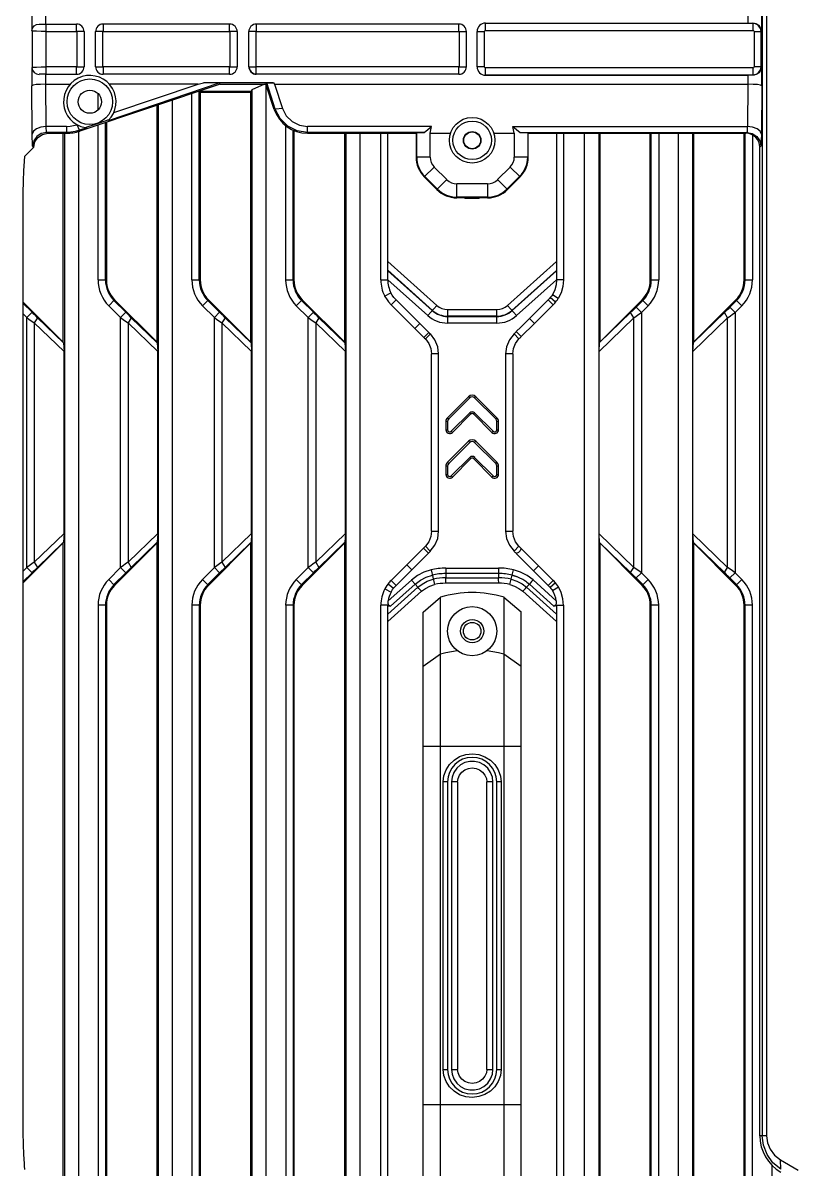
# Model space of a CAD drawing. Header units: millimetres. Extents: x -3132 to 28633, y 682 to 5849.
# Drawn here: x 23621.9 to 23732.3, y 2426 to 2589.5 of the extents above; entities that cross this region are included whole.
import ezdxf

# ---------------------------------------------------------------- set-up
doc = ezdxf.new("R2010")
doc.units = ezdxf.units.MM

# ---------------------------------------------------------------- blocks, each defined once
blk = doc.blocks.new('rtjg')
at = {"linetype": 'Continuous'}
for p, q in [((18405.72, 2418.77), (18405.72, 2108.85)), ((18406.34, 2418.77), (18406.34, 2108.85)), ((18301.61, 2269.02), (18301.61, 2266.46)), ((18405.67, 2266.31), (18405.67, 2269.02)), ((18302.67, 2267.39), (18302.69, 2267.38)), ((18303.6, 2267.39), (18303.6, 2268.81)), ((18303.6, 2267.39), (18307.99, 2267.39)), ((18303.68, 2260.28), (18303.68, 2267.34)), ((18307.99, 2266.35), (18307.99, 2267.34)), ((18329.82, 2267.39), (18311.79, 2267.39)), ((18311.79, 2267.34), (18311.79, 2266.35)), ((18329.82, 2266.35), (18329.82, 2267.34)), ((18362.49, 2267.39), (18333.62, 2267.39)), ((18333.62, 2267.34), (18333.62, 2266.35)), ((18362.49, 2266.35), (18362.49, 2267.39)), ((18366.29, 2267.52), (18403.68, 2267.52)), ((18366.29, 2266.48), (18366.29, 2267.48)), ((18404.39, 2267.48), (18366.29, 2267.48)), ((18403.68, 2268.81), (18403.68, 2267.52)), ((18404.39, 2267.48), (18404.39, 2266.48)), ((18301.69, 2266.38), (18301.61, 2266.46)), ((18301.69, 2266.38), (18301.69, 2261.24)), ((18303.68, 2266.35), (18308.03, 2266.35)), ((18308.03, 2266.35), (18308.03, 2261.27)), ((18309.02, 2266.31), (18308.03, 2266.31)), ((18309.07, 2266.31), (18309.07, 2261.31)), ((18310.71, 2261.31), (18310.71, 2266.31)), ((18311.75, 2266.31), (18310.76, 2266.31)), ((18311.75, 2261.27), (18311.75, 2266.35)), ((18311.75, 2266.35), (18329.86, 2266.35)), ((18329.86, 2266.35), (18329.86, 2261.27)), ((18330.86, 2266.31), (18329.86, 2266.31)), ((18330.9, 2266.31), (18330.9, 2261.31)), ((18332.55, 2261.31), (18332.55, 2266.31)), ((18333.58, 2266.31), (18332.59, 2266.31)), ((18333.58, 2261.27), (18333.58, 2266.35)), ((18333.58, 2266.35), (18362.53, 2266.35)), ((18362.53, 2266.35), (18362.53, 2261.27)), ((18362.53, 2266.31), (18363.57, 2266.31)), ((18363.57, 2261.31), (18363.57, 2266.31)), ((18365.08, 2261.31), (18365.08, 2266.31)), ((18365.12, 2266.31), (18366.12, 2266.31)), ((18366.12, 2261.31), (18366.12, 2266.31)), ((18366.29, 2266.48), (18404.39, 2266.48)), ((18404.56, 2266.31), (18404.56, 2261.31)), ((18404.56, 2266.31), (18405.67, 2266.31)), ((18405.56, 2261.31), (18405.56, 2266.31)), ((18301.69, 2261.24), (18301.61, 2261.16)), ((18301.61, 2261.16), (18301.61, 2258.6)), ((18308.03, 2261.27), (18303.68, 2261.27)), ((18307.99, 2260.28), (18307.99, 2261.27)), ((18308.03, 2261.31), (18309.02, 2261.31)), ((18310.71, 2261.31), (18311.75, 2261.31)), ((18329.86, 2261.27), (18311.75, 2261.27)), ((18311.79, 2261.27), (18311.79, 2260.28)), ((18329.82, 2260.28), (18329.82, 2261.27)), ((18329.86, 2261.31), (18330.86, 2261.31)), ((18332.55, 2261.31), (18333.58, 2261.31)), ((18362.53, 2261.27), (18333.58, 2261.27)), ((18333.62, 2260.23), (18333.62, 2261.27)), ((18362.49, 2260.28), (18362.49, 2261.27)), ((18362.53, 2261.31), (18363.52, 2261.31)), ((18366.12, 2261.31), (18365.12, 2261.31)), ((18366.29, 2260.14), (18366.29, 2261.14)), ((18404.39, 2261.14), (18366.29, 2261.14)), ((18404.39, 2261.14), (18404.39, 2260.14)), ((18405.67, 2261.31), (18404.56, 2261.31)), ((18405.67, 2258.6), (18405.67, 2261.31)), ((18302.67, 2260.22), (18302.69, 2260.24)), ((18303.6, 2258.81), (18303.6, 2260.23)), ((18303.6, 2260.23), (18307.99, 2260.23)), ((18329.82, 2260.23), (18311.79, 2260.23)), ((18325.34, 2258.81), (18326.11, 2259.02)), ((18336.08, 2259.02), (18326.11, 2259.02)), ((18362.49, 2260.23), (18333.62, 2260.23)), ((18335.1, 2258.99), (18336.08, 2259.02)), ((18336.08, 2259.02), (18336.19, 2258.81)), ((18366.29, 2260.14), (18404.39, 2260.14)), ((18366.29, 2260.1), (18403.68, 2260.1)), ((18403.68, 2260.1), (18403.68, 2258.81)), ((18301.67, 2251.68), (18301.61, 2258.6)), ((18303.6, 2258.81), (18307.09, 2258.81)), ((18303.65, 2252.79), (18303.61, 2258.81)), ((18328.47, 2258.81), (18308.47, 2252.12)), ((18311.07, 2255.19), (18311.07, 2257.43)), ((18328.44, 2258.99), (18312.49, 2253.61)), ((18325.34, 2258.81), (18312.68, 2258.81)), ((18313.31, 2254.78), (18325.34, 2258.81)), ((18324.44, 2230.89), (18324.44, 2257.46)), ((18325.49, 2230.89), (18325.49, 2257.82)), ((18325.62, 2257.68), (18325.5, 2257.81)), ((18325.5, 2257.81), (18332.98, 2257.81)), ((18325.62, 2257.68), (18325.62, 2230.89)), ((18325.62, 2257.68), (18332.85, 2257.68)), ((18328.47, 2258.81), (18328.44, 2258.99)), ((18328.47, 2258.81), (18334.98, 2258.81)), ((18332.85, 2257.68), (18332.98, 2257.81)), ((18332.85, 2222.01), (18332.85, 2257.68)), ((18332.98, 2257.81), (18333, 2257.99)), ((18334.8, 2258.81), (18332.99, 2257.99)), ((18333, 2257.99), (18333, 2055.71)), ((18334.98, 2258.81), (18335.1, 2258.99)), ((18336.18, 2255.22), (18334.98, 2258.81)), ((18334.99, 2258.81), (18334.99, 2053.72)), ((18336.32, 2255.27), (18335.1, 2258.99)), ((18336.19, 2258.81), (18337.35, 2255.36)), ((18336.19, 2258.81), (18403.68, 2258.81)), ((18403.67, 2258.81), (18403.63, 2252.79)), ((18405.67, 2258.6), (18405.61, 2251.68)), ((18319.48, 2222.01), (18319.48, 2255.8)), ((18319.63, 2255.85), (18319.63, 2069.08)), ((18321.62, 2256.52), (18321.62, 2067.09)), ((18336.32, 2255.27), (18336.18, 2255.22)), ((18337.35, 2255.36), (18336.33, 2255.24)), ((18303.71, 2251.94), (18303.67, 2252.79)), ((18306.57, 2252.79), (18303.67, 2252.79)), ((18306.57, 2252.79), (18306.57, 2251.81)), ((18308.42, 2252.24), (18308.09, 2253.02)), ((18309.45, 2252.59), (18308.43, 2252.24)), ((18309.51, 2252.73), (18309.63, 2252.77)), ((18309.63, 2252.77), (18309.92, 2252.87)), ((18309.92, 2252.87), (18310.27, 2252.98)), ((18310.27, 2252.98), (18311.4, 2253.36)), ((18311.07, 2230.89), (18311.07, 2252.99)), ((18311.4, 2253.36), (18311.78, 2253.49)), ((18312.12, 2230.89), (18312.12, 2253.34)), ((18312.25, 2253.38), (18312.25, 2230.89)), ((18337.81, 2230.89), (18337.81, 2252.94)), ((18340.92, 2251.81), (18340.92, 2252.79)), ((18358.6, 2252.79), (18340.92, 2252.79)), ((18357.55, 2251.94), (18358.6, 2252.79)), ((18358.39, 2251.81), (18358.6, 2252.79)), ((18370.39, 2251.81), (18370.18, 2252.79)), ((18370.18, 2252.79), (18371.23, 2251.94)), ((18370.18, 2252.79), (18403.63, 2252.79)), ((18403.6, 2252.79), (18403.57, 2251.94)), ((18301.74, 2249.97), (18301.67, 2251.68)), ((18303.88, 2251.81), (18303.75, 2251.94)), ((18306.57, 2251.94), (18303.75, 2251.94)), ((18303.88, 2251.81), (18306.57, 2251.81)), ((18306.11, 2222.01), (18306.11, 2251.81)), ((18306.26, 2251.81), (18306.26, 2082.45)), ((18308.25, 2252.06), (18308.25, 2080.46)), ((18308.47, 2252.12), (18308.43, 2252.24)), ((18338.86, 2230.89), (18338.86, 2252.31)), ((18338.99, 2252.25), (18338.99, 2230.89)), ((18357.55, 2251.94), (18340.92, 2251.94)), ((18340.92, 2251.81), (18356.39, 2251.81)), ((18346.22, 2222.01), (18346.22, 2251.81)), ((18346.37, 2251.81), (18346.37, 2042.34)), ((18348.36, 2251.81), (18348.36, 2040.35)), ((18351.36, 2230.89), (18351.36, 2251.81)), ((18352.36, 2230.92), (18352.36, 2251.81)), ((18356.39, 2251.81), (18356.48, 2251.9)), ((18356.39, 2251.81), (18356.39, 2248.42)), ((18356.48, 2251.9), (18357.55, 2251.94)), ((18356.48, 2248.42), (18356.48, 2251.9)), ((18358.39, 2248.42), (18358.39, 2251.81)), ((18358.39, 2251.81), (18361.3, 2251.81)), ((18367.48, 2251.81), (18370.39, 2251.81)), ((18370.39, 2251.81), (18370.39, 2248.42)), ((18371.23, 2251.94), (18403.57, 2251.94)), ((18371.23, 2251.94), (18372.3, 2251.9)), ((18372.3, 2251.9), (18372.3, 2248.42)), ((18372.39, 2251.81), (18372.3, 2251.9)), ((18372.39, 2248.42), (18372.39, 2251.81)), ((18372.39, 2251.81), (18403.4, 2251.81)), ((18376.42, 2251.81), (18376.42, 2230.9)), ((18377.42, 2251.81), (18377.42, 2230.89)), ((18380.42, 2018.72), (18380.42, 2251.81)), ((18382.42, 2251.81), (18382.42, 2019.79)), ((18382.56, 2251.81), (18382.56, 2222)), ((18389.78, 2230.89), (18389.78, 2251.81)), ((18389.92, 2230.89), (18389.91, 2251.81)), ((18390.97, 2251.81), (18390.97, 2230.89)), ((18393.79, 2018.72), (18393.79, 2251.81)), ((18395.79, 2251.81), (18395.79, 2019.79)), ((18395.93, 2251.81), (18395.93, 2222)), ((18403.15, 2230.89), (18403.15, 2251.81)), ((18403.29, 2230.89), (18403.28, 2251.81)), ((18403.53, 2251.94), (18403.4, 2251.81)), ((18404.34, 2251.56), (18404.34, 2230.89)), ((18405.61, 2251.68), (18405.54, 2249.97)), ((18301.89, 2249.81), (18300.6, 2248.52)), ((18301.74, 2249.97), (18301.89, 2249.81)), ((18405.39, 2249.82), (18405.54, 2249.97)), ((18405.39, 2108.85), (18405.39, 2249.82)), ((18358.39, 2248.42), (18356.39, 2248.42)), ((18372.39, 2248.42), (18370.39, 2248.42)), ((18357.56, 2245.59), (18358.97, 2247)), ((18358.97, 2247), (18360.78, 2245.2)), ((18368, 2245.2), (18369.8, 2247)), ((18369.8, 2247), (18371.22, 2245.59)), ((18359.37, 2243.78), (18357.56, 2245.59)), ((18359.43, 2243.85), (18357.62, 2245.65)), ((18360.78, 2245.2), (18359.37, 2243.78)), ((18362.2, 2242.61), (18362.2, 2244.61)), ((18366.58, 2244.61), (18362.2, 2244.61)), ((18366.58, 2244.61), (18366.58, 2242.61)), ((18369.41, 2243.78), (18368, 2245.2)), ((18371.15, 2245.65), (18369.35, 2243.85)), ((18371.22, 2245.59), (18369.41, 2243.78)), ((18366.58, 2242.7), (18362.2, 2242.7)), ((18300.35, 2241.54), (18300.35, 2111.08)), ((18362.37, 2242.61), (18362.2, 2242.61)), ((18363.36, 2242.58), (18363.45, 2242.54)), ((18363.45, 2242.54), (18365.32, 2242.54)), ((18365.42, 2242.58), (18365.32, 2242.54)), ((18366.58, 2242.61), (18366.41, 2242.61)), ((18359.37, 2227.27), (18352.36, 2233.55)), ((18376.42, 2233.53), (18369.42, 2227.26)), ((18358.73, 2226.56), (18352.36, 2232.28)), ((18352.36, 2232.22), (18358.7, 2226.53)), ((18376.42, 2232.25), (18370.05, 2226.56)), ((18370.08, 2226.52), (18376.42, 2232.19)), ((18311.07, 2230.89), (18312.25, 2230.89)), ((18324.44, 2230.89), (18325.62, 2230.89)), ((18337.81, 2230.89), (18338.99, 2230.89)), ((18351.36, 2230.89), (18352.36, 2230.93)), ((18352.36, 2230.93), (18358.07, 2225.82)), ((18370.71, 2225.82), (18376.42, 2230.91)), ((18377.42, 2230.89), (18376.42, 2230.91)), ((18389.78, 2230.89), (18390.97, 2230.89)), ((18403.15, 2230.89), (18404.34, 2230.89)), ((18313.42, 2228.06), (18312.58, 2227.22)), ((18315.02, 2226.28), (18313.33, 2227.97)), ((18319.48, 2222.01), (18313.42, 2228.06)), ((18326.79, 2228.06), (18325.95, 2227.22)), ((18328.39, 2226.28), (18326.7, 2227.97)), ((18332.85, 2222.01), (18326.79, 2228.06)), ((18340.16, 2228.06), (18339.32, 2227.22)), ((18341.76, 2226.28), (18340.07, 2227.97)), ((18346.22, 2222.01), (18340.16, 2228.06)), ((18351.91, 2228.6), (18352.81, 2229.06)), ((18352.83, 2227.37), (18353.53, 2228.08)), ((18356.93, 2224.68), (18353.53, 2228.08)), ((18375.32, 2228.17), (18372.55, 2225.39)), ((18375.93, 2227.37), (18375.23, 2228.08)), ((18376.27, 2227.73), (18375.5, 2228.37)), ((18376.66, 2228.25), (18375.82, 2228.79)), ((18388.61, 2228.06), (18382.56, 2222)), ((18387.76, 2227.02), (18388.71, 2227.97)), ((18389.45, 2227.22), (18388.61, 2228.06)), ((18401.98, 2228.06), (18395.93, 2222)), ((18401.13, 2227.02), (18402.08, 2227.97)), ((18402.82, 2227.22), (18401.98, 2228.06)), ((18306.11, 2222.01), (18300.35, 2227.77)), ((18301.65, 2226.28), (18300.35, 2227.58)), ((18312.58, 2227.22), (18314.27, 2225.54)), ((18325.95, 2227.22), (18327.64, 2225.54)), ((18339.32, 2227.22), (18341.01, 2225.54)), ((18352.83, 2227.37), (18356.22, 2223.97)), ((18358.07, 2225.82), (18359.37, 2227.27)), ((18360.89, 2226.68), (18360.89, 2224.74)), ((18360.89, 2226.68), (18367.9, 2226.68)), ((18367.9, 2224.74), (18367.9, 2226.68)), ((18369.42, 2227.26), (18370.71, 2225.82)), ((18373.25, 2224.68), (18375.93, 2227.37)), ((18387.76, 2227.02), (18388.5, 2226.27)), ((18388.5, 2226.27), (18389.45, 2227.22)), ((18401.13, 2227.02), (18401.87, 2226.27)), ((18401.87, 2226.27), (18402.82, 2227.22)), ((18300.35, 2226.09), (18300.9, 2225.54)), ((18300.9, 2225.54), (18301.65, 2226.28)), ((18300.9, 2189.87), (18300.9, 2225.54)), ((18302.43, 2225.51), (18301.97, 2224.76)), ((18301.97, 2224.76), (18301.97, 2190.64)), ((18301.97, 2224.76), (18306.21, 2220.67)), ((18306.14, 2221.93), (18302.43, 2225.51)), ((18314.27, 2225.54), (18315.02, 2226.28)), ((18314.27, 2189.87), (18314.27, 2225.54)), ((18315.8, 2225.51), (18315.34, 2224.76)), ((18315.34, 2224.76), (18315.34, 2190.64)), ((18315.34, 2224.76), (18319.58, 2220.67)), ((18319.51, 2221.93), (18315.8, 2225.51)), ((18327.64, 2225.54), (18328.39, 2226.28)), ((18327.64, 2189.87), (18327.64, 2225.54)), ((18329.17, 2225.51), (18328.71, 2224.76)), ((18328.71, 2224.76), (18328.71, 2190.64)), ((18328.71, 2224.76), (18332.95, 2220.67)), ((18332.88, 2221.93), (18329.17, 2225.51)), ((18341.01, 2225.54), (18341.76, 2226.28)), ((18341.01, 2189.87), (18341.01, 2225.54)), ((18342.54, 2225.51), (18342.08, 2224.76)), ((18342.08, 2224.76), (18342.08, 2190.64)), ((18342.08, 2224.76), (18346.32, 2220.67)), ((18346.25, 2221.93), (18342.54, 2225.51)), ((18367.9, 2225.73), (18360.89, 2225.73)), ((18360.89, 2225.69), (18367.9, 2225.69)), ((18367.9, 2224.74), (18360.89, 2224.74)), ((18372.54, 2225.39), (18373.25, 2224.68)), ((18382.47, 2220.71), (18387.43, 2225.5)), ((18386.97, 2226.25), (18382.54, 2221.97)), ((18387.43, 2225.5), (18386.97, 2226.25)), ((18387.43, 2189.9), (18387.43, 2225.5)), ((18388.5, 2226.27), (18388.5, 2189.13)), ((18395.84, 2220.71), (18400.8, 2225.5)), ((18400.34, 2226.25), (18395.91, 2221.97)), ((18400.8, 2225.5), (18400.34, 2226.25)), ((18400.8, 2189.9), (18400.8, 2225.5)), ((18401.87, 2226.27), (18401.87, 2189.13)), ((18356.22, 2223.97), (18356.93, 2224.68)), ((18356.22, 2223.97), (18357.5, 2222.71)), ((18358.21, 2223.41), (18356.93, 2224.68)), ((18357.5, 2222.71), (18358.21, 2223.41)), ((18357.72, 2222.49), (18358.43, 2223.19)), ((18371.06, 2222.49), (18370.35, 2223.2)), ((18371.39, 2222.82), (18370.68, 2223.53)), ((18306.14, 2221.93), (18306.11, 2222.01)), ((18306.14, 2221.93), (18306.21, 2220.67)), ((18319.51, 2221.93), (18319.48, 2222.01)), ((18319.51, 2221.93), (18319.58, 2220.67)), ((18332.88, 2221.93), (18332.85, 2222.01)), ((18332.88, 2221.93), (18332.95, 2220.67)), ((18346.25, 2221.93), (18346.32, 2220.67)), ((18382.47, 2220.71), (18382.54, 2221.98)), ((18382.54, 2221.97), (18382.56, 2222.01)), ((18395.84, 2220.71), (18395.91, 2221.98)), ((18395.91, 2221.97), (18395.93, 2222.01)), ((18306.21, 2194.74), (18306.21, 2220.67)), ((18319.58, 2194.74), (18319.58, 2220.67)), ((18332.95, 2194.74), (18332.95, 2220.67)), ((18346.32, 2194.74), (18346.32, 2220.67)), ((18358.61, 2195.05), (18358.61, 2220.36)), ((18359.61, 2220.36), (18358.61, 2220.36)), ((18359.61, 2195.05), (18359.61, 2220.35)), ((18369.16, 2220.35), (18369.16, 2195.05)), ((18370.16, 2220.35), (18369.16, 2220.35)), ((18370.16, 2220.35), (18370.16, 2195.05)), ((18382.47, 2194.7), (18382.47, 2220.71)), ((18395.84, 2194.7), (18395.84, 2220.71)), ((18363.86, 2214.25), (18360.86, 2211.25)), ((18361.04, 2211.08), (18364.04, 2214.08)), ((18364.04, 2214.08), (18363.86, 2214.25)), ((18364.92, 2214.25), (18364.74, 2214.08)), ((18364.74, 2214.08), (18367.74, 2211.08)), ((18367.92, 2211.25), (18364.92, 2214.25)), ((18364.04, 2211.96), (18361.4, 2209.32)), ((18361.58, 2209.14), (18364.21, 2211.78)), ((18364.21, 2211.78), (18364.04, 2211.96)), ((18364.74, 2211.96), (18364.57, 2211.78)), ((18364.57, 2211.78), (18367.2, 2209.14)), ((18367.38, 2209.32), (18364.74, 2211.96)), ((18360.64, 2210.72), (18360.64, 2209.53)), ((18360.89, 2210.72), (18360.64, 2210.72)), ((18360.86, 2211.25), (18361.04, 2211.08)), ((18360.89, 2210.72), (18360.89, 2209.53)), ((18367.74, 2211.08), (18367.92, 2211.25)), ((18367.89, 2209.53), (18367.89, 2210.72)), ((18368.14, 2210.72), (18367.89, 2210.72)), ((18368.14, 2209.53), (18368.14, 2210.72)), ((18360.64, 2209.53), (18360.89, 2209.53)), ((18361.4, 2209.32), (18361.58, 2209.14)), ((18367.2, 2209.14), (18367.38, 2209.32)), ((18367.89, 2209.53), (18368.14, 2209.53)), ((18363.86, 2207.89), (18360.86, 2204.89)), ((18361.04, 2204.71), (18364.04, 2207.71)), ((18364.04, 2207.71), (18363.86, 2207.89)), ((18364.92, 2207.89), (18364.74, 2207.71)), ((18364.74, 2207.71), (18367.74, 2204.71)), ((18367.92, 2204.89), (18364.92, 2207.89)), ((18364.04, 2205.59), (18361.4, 2202.96)), ((18361.58, 2202.78), (18364.21, 2205.42)), ((18364.21, 2205.42), (18364.04, 2205.59)), ((18364.74, 2205.59), (18364.57, 2205.42)), ((18364.57, 2205.42), (18367.2, 2202.78)), ((18367.38, 2202.96), (18364.74, 2205.59)), ((18360.64, 2204.36), (18360.64, 2203.17)), ((18360.89, 2204.36), (18360.64, 2204.36)), ((18360.86, 2204.89), (18361.04, 2204.71)), ((18360.89, 2204.36), (18360.89, 2203.17)), ((18367.74, 2204.71), (18367.92, 2204.89)), ((18367.89, 2203.17), (18367.89, 2204.36)), ((18368.14, 2204.36), (18367.89, 2204.36)), ((18368.14, 2203.17), (18368.14, 2204.36)), ((18360.64, 2203.17), (18360.89, 2203.17)), ((18361.4, 2202.96), (18361.58, 2202.78)), ((18367.2, 2202.78), (18367.38, 2202.96)), ((18367.89, 2203.17), (18368.14, 2203.17)), ((18306.21, 2194.74), (18301.97, 2190.64)), ((18306.21, 2194.74), (18306.14, 2193.48)), ((18319.58, 2194.74), (18315.34, 2190.64)), ((18319.58, 2194.74), (18319.51, 2193.48)), ((18332.95, 2194.74), (18328.71, 2190.64)), ((18332.95, 2194.74), (18332.88, 2193.48)), ((18346.32, 2194.74), (18342.08, 2190.64)), ((18346.32, 2194.74), (18346.25, 2193.48)), ((18358.61, 2195.05), (18359.61, 2195.05)), ((18369.16, 2195.05), (18370.16, 2195.05)), ((18382.54, 2193.43), (18382.47, 2194.7)), ((18387.43, 2189.9), (18382.47, 2194.7)), ((18400.8, 2189.9), (18395.84, 2194.7)), ((18395.91, 2193.43), (18395.84, 2194.7)), ((18300.35, 2187.64), (18306.11, 2193.4)), ((18302.43, 2189.9), (18306.14, 2193.48)), ((18306.14, 2193.48), (18306.11, 2193.4)), ((18306.11, 2084.22), (18306.11, 2193.4)), ((18313.42, 2187.34), (18319.48, 2193.4)), ((18315.8, 2189.9), (18319.51, 2193.48)), ((18319.51, 2193.48), (18319.48, 2193.4)), ((18319.48, 2084.22), (18319.48, 2193.4)), ((18326.79, 2187.34), (18332.85, 2193.4)), ((18329.17, 2189.9), (18332.88, 2193.48)), ((18332.88, 2193.48), (18332.85, 2193.4)), ((18332.85, 2084.22), (18332.85, 2193.4)), ((18340.16, 2187.34), (18346.22, 2193.4)), ((18342.54, 2189.9), (18346.25, 2193.48)), ((18346.25, 2193.48), (18346.22, 2193.4)), ((18346.22, 2084.22), (18346.22, 2193.4)), ((18357.44, 2192.64), (18358.14, 2191.93)), ((18357.72, 2192.91), (18358.42, 2192.21)), ((18371.05, 2192.92), (18370.35, 2192.21)), ((18373.83, 2190.14), (18371.39, 2192.59)), ((18382.54, 2193.43), (18386.97, 2189.16)), ((18382.54, 2193.42), (18382.56, 2193.42)), ((18382.56, 2193.42), (18382.56, 2084.22)), ((18382.56, 2193.4), (18388.61, 2187.34)), ((18395.91, 2193.43), (18400.34, 2189.16)), ((18395.91, 2193.42), (18395.93, 2193.42)), ((18395.93, 2193.42), (18395.93, 2084.22)), ((18395.93, 2193.4), (18401.98, 2187.34)), ((18301.97, 2190.64), (18302.43, 2189.9)), ((18315.34, 2190.64), (18315.8, 2189.9)), ((18328.71, 2190.64), (18329.17, 2189.9)), ((18342.08, 2190.64), (18342.54, 2189.9)), ((18370.68, 2191.88), (18373.12, 2189.43)), ((18300.9, 2189.87), (18300.35, 2189.32)), ((18301.65, 2189.12), (18300.35, 2187.83)), ((18301.65, 2189.12), (18300.9, 2189.87)), ((18314.27, 2189.87), (18312.58, 2188.18)), ((18315.02, 2189.12), (18313.33, 2187.44)), ((18315.02, 2189.12), (18314.27, 2189.87)), ((18327.64, 2189.87), (18325.95, 2188.18)), ((18328.39, 2189.12), (18326.7, 2187.44)), ((18328.39, 2189.12), (18327.64, 2189.87)), ((18341.01, 2189.87), (18339.32, 2188.18)), ((18341.76, 2189.12), (18340.07, 2187.44)), ((18341.76, 2189.12), (18341.01, 2189.87)), ((18355.07, 2190.26), (18352.84, 2188.05)), ((18353.54, 2187.33), (18355.78, 2189.56)), ((18355.07, 2190.26), (18355.78, 2189.56)), ((18358.53, 2189.56), (18359.04, 2187.46)), ((18360.61, 2189.01), (18360.61, 2188.41)), ((18368.16, 2189.01), (18360.61, 2189.01)), ((18360.62, 2189.79), (18368.16, 2189.79)), ((18368.16, 2189.01), (18368.16, 2188.41)), ((18369.76, 2187.45), (18370.28, 2189.55)), ((18373.83, 2190.14), (18373.12, 2189.43)), ((18373.12, 2189.43), (18375.24, 2187.31)), ((18375.95, 2188.03), (18373.83, 2190.14)), ((18386.97, 2189.16), (18387.43, 2189.9)), ((18388.5, 2189.13), (18387.76, 2188.39)), ((18389.45, 2188.18), (18388.5, 2189.13)), ((18400.34, 2189.16), (18400.8, 2189.9)), ((18401.87, 2189.13), (18401.13, 2188.39)), ((18402.82, 2188.18), (18401.87, 2189.13)), ((18312.58, 2188.18), (18313.42, 2187.34)), ((18325.95, 2188.18), (18326.79, 2187.34)), ((18339.32, 2188.18), (18340.16, 2187.34)), ((18352.4, 2187.56), (18353.19, 2186.95)), ((18355.73, 2188.1), (18352.41, 2185.12)), ((18356.24, 2187.52), (18352.73, 2184.37)), ((18352.84, 2188.05), (18353.54, 2187.33)), ((18356.24, 2187.52), (18355.73, 2188.1)), ((18356.24, 2187.52), (18356.64, 2187.07)), ((18360.61, 2188.41), (18368.16, 2188.41)), ((18368.17, 2187.63), (18360.61, 2187.63)), ((18372.54, 2187.52), (18372.14, 2187.08)), ((18376.04, 2184.39), (18372.54, 2187.52)), ((18376.37, 2185.15), (18373.06, 2188.11)), ((18375.95, 2188.03), (18375.24, 2187.31)), ((18376.26, 2187.68), (18375.5, 2187.04)), ((18375.82, 2186.61), (18376.67, 2187.14)), ((18388.71, 2187.44), (18387.76, 2188.39)), ((18388.61, 2187.34), (18389.45, 2188.18)), ((18402.08, 2187.44), (18401.13, 2188.39)), ((18401.98, 2187.34), (18402.82, 2188.18)), ((18351.93, 2186.84), (18352.82, 2186.38)), ((18352.36, 2183.23), (18356.64, 2187.07)), ((18352.36, 2182.18), (18357.16, 2186.49)), ((18356.79, 2186.91), (18356.64, 2187.07)), ((18357.16, 2186.49), (18356.79, 2186.91)), ((18357.39, 2183.54), (18359.85, 2185.64)), ((18359.85, 2091.98), (18359.85, 2185.64)), ((18368.92, 2185.65), (18368.92, 2091.97)), ((18368.92, 2185.65), (18371.39, 2183.55)), ((18371.62, 2186.49), (18372, 2186.91)), ((18371.62, 2186.49), (18376.42, 2182.2)), ((18372, 2186.91), (18372.14, 2187.08)), ((18372.14, 2187.08), (18376.42, 2183.25)), ((18311.07, 2184.51), (18311.07, 2093.11)), ((18312.25, 2184.51), (18311.07, 2184.51)), ((18312.12, 2184.51), (18312.12, 2093.11)), ((18312.25, 2184.51), (18312.25, 2093.11)), ((18324.44, 2184.51), (18324.44, 2093.11)), ((18325.62, 2184.51), (18324.44, 2184.51)), ((18325.49, 2184.51), (18325.49, 2093.11)), ((18325.62, 2184.51), (18325.62, 2093.11)), ((18337.81, 2184.51), (18337.81, 2093.11)), ((18338.99, 2184.51), (18337.81, 2184.51)), ((18338.86, 2184.51), (18338.86, 2093.11)), ((18338.99, 2184.51), (18338.99, 2093.11)), ((18351.36, 2093.11), (18351.36, 2184.51)), ((18352.5, 2184.51), (18351.36, 2184.51)), ((18352.36, 2093.45), (18352.36, 2184.43)), ((18352.36, 2184.43), (18352.73, 2184.37)), ((18376.04, 2184.39), (18376.42, 2184.46)), ((18376.25, 2184.51), (18377.42, 2184.51)), ((18376.31, 2184.6), (18376.26, 2184.51)), ((18376.42, 2184.46), (18376.42, 2093.43)), ((18377.42, 2184.51), (18377.42, 2093.11)), ((18389.78, 2093.11), (18389.78, 2184.51)), ((18390.97, 2184.51), (18389.78, 2184.51)), ((18389.92, 2093.11), (18389.92, 2184.51)), ((18390.97, 2093.11), (18390.97, 2184.51)), ((18403.15, 2093.11), (18403.15, 2184.51)), ((18404.34, 2184.51), (18403.15, 2184.51)), ((18403.29, 2093.11), (18403.29, 2184.51)), ((18404.34, 2093.11), (18404.34, 2184.51)), ((18357.39, 2094.07), (18357.39, 2183.54)), ((18371.39, 2094.06), (18371.39, 2183.55)), ((18357.39, 2175.81), (18359.85, 2177.58)), ((18368.92, 2177.59), (18371.39, 2175.82)), ((18371.39, 2164.34), (18357.39, 2164.34)), ((18360.27, 2118.31), (18360.27, 2159.31)), ((18360.89, 2159.31), (18360.27, 2159.31)), ((18360.89, 2159.31), (18360.89, 2118.31)), ((18361.44, 2159.31), (18361.44, 2118.31)), ((18362.3, 2159.31), (18361.44, 2159.31)), ((18362.3, 2159.31), (18362.3, 2118.31)), ((18366.47, 2118.31), (18366.47, 2159.31)), ((18367.34, 2159.31), (18366.47, 2159.31)), ((18367.34, 2118.31), (18367.34, 2159.31)), ((18367.89, 2118.31), (18367.89, 2159.31)), ((18368.51, 2159.31), (18367.89, 2159.31)), ((18368.51, 2159.31), (18368.51, 2118.31)), ((18360.27, 2118.31), (18360.89, 2118.31)), ((18361.44, 2118.31), (18362.3, 2118.31)), ((18366.47, 2118.31), (18367.34, 2118.31)), ((18367.89, 2118.31), (18368.51, 2118.31)), ((18357.39, 2113.28), (18371.39, 2113.28)), ((18406.34, 2108.85), (18405.39, 2108.85)), ((18408.34, 2105.39), (18410.84, 2103.94)), ((18408.38, 2104.09), (18408.34, 2105.39)), ((18407.16, 2018.72), (18407.16, 2104.6))]:
    blk.add_line(p, q, dxfattribs=at)
for points in [[(18301.61, 2266.46), (18301.71, 2266.82), (18301.94, 2267.12), (18302.27, 2267.32), (18302.67, 2267.39)], [(18405.67, 2266.31), (18405.55, 2266.78), (18405.28, 2267.17), (18404.87, 2267.43), (18404.39, 2267.52)], [(18303.68, 2266.35), (18302.93, 2266.35), (18302.3, 2266.36), (18301.86, 2266.37), (18301.69, 2266.38)], [(18301.61, 2261.16), (18301.71, 2260.8), (18301.94, 2260.5), (18302.27, 2260.29), (18302.67, 2260.22)], [(18301.69, 2261.24), (18301.86, 2261.25), (18302.3, 2261.26), (18302.93, 2261.27), (18303.68, 2261.27)], [(18405.67, 2261.31), (18405.55, 2260.84), (18405.28, 2260.45), (18404.87, 2260.19), (18404.39, 2260.1)], [(18303.61, 2258.81), (18302.86, 2258.79), (18302.22, 2258.75), (18301.79, 2258.68), (18301.61, 2258.6)], [(18405.67, 2258.6), (18405.49, 2258.68), (18405.06, 2258.75), (18404.42, 2258.79), (18403.67, 2258.81)], [(18340.92, 2251.94), (18339.44, 2252.17), (18338.09, 2252.85), (18337.02, 2253.9), (18336.32, 2255.27)], [(18337.35, 2255.36), (18337.89, 2254.31), (18338.73, 2253.49), (18339.77, 2252.97), (18340.92, 2252.79)], [(18303.67, 2252.79), (18302.92, 2252.7), (18302.29, 2252.46), (18301.84, 2252.11), (18301.67, 2251.68)], [(18306.57, 2252.79), (18307.08, 2252.81), (18307.58, 2252.9), (18308.07, 2253.03)], [(18309.23, 2252.62), (18309.23, 2252.62), (18309.27, 2252.64), (18309.33, 2252.66), (18309.41, 2252.69), (18309.51, 2252.73)], [(18311.78, 2253.49), (18312.1, 2253.59), (18312.23, 2253.64), (18312.35, 2253.68)], [(18312.35, 2253.68), (18312.45, 2253.71), (18312.53, 2253.73), (18312.6, 2253.75), (18312.63, 2253.76), (18312.64, 2253.76)], [(18405.61, 2251.68), (18405.44, 2252.1), (18404.99, 2252.46), (18404.35, 2252.7), (18403.6, 2252.79)], [(18303.75, 2251.94), (18302.97, 2251.78), (18302.34, 2251.36), (18301.91, 2250.73), (18301.74, 2249.97)], [(18301.89, 2249.81), (18302.04, 2250.58), (18302.47, 2251.23), (18303.12, 2251.66), (18303.88, 2251.81)], [(18308.43, 2252.24), (18307.82, 2252.07), (18307.2, 2251.97), (18306.57, 2251.94)], [(18403.57, 2251.94), (18404.31, 2251.78), (18404.94, 2251.36), (18405.37, 2250.73), (18405.54, 2249.97)], [(18300.52, 2247.77), (18300.45, 2246.51), (18300.39, 2245), (18300.36, 2243.3), (18300.35, 2241.54)], [(18363.36, 2242.58), (18363.19, 2242.59), (18362.83, 2242.61), (18362.37, 2242.61)], [(18376.42, 2230.91), (18376.35, 2230.18), (18376.16, 2229.47), (18375.82, 2228.79)], [(18377.42, 2230.9), (18377.33, 2229.97), (18377.08, 2229.08), (18376.66, 2228.25)], [(18351.91, 2228.6), (18352.16, 2228.18), (18352.46, 2227.76), (18352.83, 2227.37)], [(18353.53, 2228.08), (18353.24, 2228.4), (18353, 2228.73), (18352.81, 2229.06)], [(18375.5, 2228.37), (18375.41, 2228.27), (18375.32, 2228.17)], [(18375.82, 2228.79), (18375.72, 2228.65), (18375.62, 2228.51), (18375.5, 2228.37)], [(18376.27, 2227.73), (18376.41, 2227.9), (18376.54, 2228.08), (18376.66, 2228.25)], [(18375.93, 2227.37), (18376.05, 2227.48), (18376.16, 2227.6), (18376.27, 2227.73)], [(18387.76, 2227.02), (18387.49, 2226.75), (18387.23, 2226.49), (18386.97, 2226.25)], [(18401.13, 2227.02), (18400.86, 2226.75), (18400.6, 2226.49), (18400.34, 2226.25)], [(18300.9, 2225.54), (18301.26, 2225.27), (18301.62, 2225.01), (18301.97, 2224.76)], [(18302.43, 2225.51), (18302.18, 2225.76), (18301.92, 2226.01), (18301.65, 2226.28)], [(18314.27, 2225.54), (18314.63, 2225.27), (18314.99, 2225.01), (18315.34, 2224.76)], [(18315.8, 2225.51), (18315.55, 2225.76), (18315.29, 2226.01), (18315.02, 2226.28)], [(18327.64, 2225.54), (18328, 2225.27), (18328.36, 2225.01), (18328.71, 2224.76)], [(18329.17, 2225.51), (18328.92, 2225.76), (18328.66, 2226.01), (18328.39, 2226.28)], [(18341.01, 2225.54), (18341.37, 2225.27), (18341.73, 2225.01), (18342.08, 2224.76)], [(18342.54, 2225.51), (18342.29, 2225.76), (18342.03, 2226.01), (18341.76, 2226.28)], [(18372.55, 2225.39), (18371.93, 2224.77), (18371.3, 2224.15), (18370.68, 2223.53)], [(18387.43, 2225.5), (18387.78, 2225.75), (18388.14, 2226.01), (18388.5, 2226.27)], [(18400.8, 2225.5), (18401.15, 2225.75), (18401.51, 2226.01), (18401.87, 2226.27)], [(18359.61, 2220.35), (18359.48, 2221.38), (18359.08, 2222.34), (18358.43, 2223.19)], [(18370.35, 2223.2), (18369.7, 2222.35), (18369.3, 2221.38), (18369.16, 2220.35)], [(18371.39, 2222.82), (18372.01, 2223.44), (18372.63, 2224.05), (18373.25, 2224.68)], [(18357.72, 2222.49), (18358.21, 2221.84), (18358.51, 2221.12), (18358.61, 2220.36)], [(18370.16, 2220.35), (18370.27, 2221.12), (18370.57, 2221.85), (18371.06, 2222.49)], [(18358.61, 2195.05), (18358.51, 2194.29), (18358.21, 2193.56), (18357.72, 2192.91)], [(18358.42, 2192.21), (18359.08, 2193.06), (18359.48, 2194.03), (18359.61, 2195.05)], [(18369.16, 2195.05), (18369.3, 2194.03), (18369.7, 2193.07), (18370.35, 2192.21)], [(18371.05, 2192.92), (18370.56, 2193.56), (18370.26, 2194.29), (18370.16, 2195.05)], [(18357.44, 2192.64), (18356.64, 2191.84), (18355.85, 2191.04), (18355.07, 2190.26)], [(18371.39, 2192.59), (18371.24, 2192.27), (18371, 2192.03), (18370.68, 2191.88)], [(18301.97, 2190.64), (18301.62, 2190.39), (18301.26, 2190.13), (18300.9, 2189.87)], [(18315.34, 2190.64), (18314.99, 2190.39), (18314.63, 2190.13), (18314.27, 2189.87)], [(18328.71, 2190.64), (18328.36, 2190.39), (18328, 2190.13), (18327.64, 2189.87)], [(18342.08, 2190.64), (18341.73, 2190.39), (18341.37, 2190.13), (18341.01, 2189.87)], [(18355.78, 2189.56), (18356.57, 2190.35), (18357.36, 2191.14), (18358.14, 2191.93)], [(18301.65, 2189.12), (18301.92, 2189.39), (18302.18, 2189.65), (18302.43, 2189.9)], [(18315.02, 2189.12), (18315.29, 2189.39), (18315.55, 2189.65), (18315.8, 2189.9)], [(18328.39, 2189.12), (18328.66, 2189.39), (18328.92, 2189.65), (18329.17, 2189.9)], [(18341.76, 2189.12), (18342.03, 2189.39), (18342.29, 2189.65), (18342.54, 2189.9)], [(18358.53, 2189.56), (18357.51, 2189.22), (18356.57, 2188.73), (18355.73, 2188.1)], [(18356.24, 2187.51), (18357, 2188.07), (18357.83, 2188.5), (18358.71, 2188.8)], [(18360.62, 2189.79), (18360.62, 2189.23), (18360.61, 2189.01)], [(18368.16, 2189.79), (18368.16, 2189.23), (18368.16, 2189.01)], [(18370.09, 2188.79), (18370.13, 2188.79), (18370.17, 2188.78), (18370.2, 2188.77), (18370.24, 2188.75), (18370.29, 2188.74), (18370.33, 2188.73), (18370.38, 2188.71), (18370.43, 2188.7), (18370.49, 2188.68), (18370.55, 2188.66), (18370.62, 2188.64), (18370.69, 2188.61), (18370.77, 2188.58), (18370.85, 2188.55), (18370.94, 2188.51), (18371.03, 2188.47), (18371.13, 2188.43), (18371.24, 2188.38), (18371.35, 2188.33), (18371.46, 2188.26), (18371.59, 2188.2), (18371.73, 2188.12), (18371.87, 2188.03), (18372.02, 2187.92), (18372.19, 2187.81), (18372.36, 2187.67), (18372.54, 2187.52)], [(18373.06, 2188.11), (18372.21, 2188.73), (18371.28, 2189.22), (18370.28, 2189.55)], [(18386.97, 2189.16), (18387.23, 2188.91), (18387.49, 2188.65), (18387.76, 2188.39)], [(18388.5, 2189.13), (18388.14, 2189.4), (18387.78, 2189.65), (18387.43, 2189.9)], [(18400.34, 2189.16), (18400.6, 2188.91), (18400.86, 2188.65), (18401.13, 2188.39)], [(18401.87, 2189.13), (18401.51, 2189.4), (18401.15, 2189.65), (18400.8, 2189.9)], [(18352.4, 2187.56), (18352.22, 2187.32), (18352.07, 2187.08), (18351.93, 2186.84)], [(18356.64, 2187.07), (18357.25, 2187.52), (18357.99, 2187.92), (18358.85, 2188.22)], [(18357.16, 2186.49), (18357.73, 2186.9), (18358.36, 2187.23), (18359.04, 2187.46)], [(18360.61, 2187.63), (18360.61, 2188.2), (18360.61, 2188.41)], [(18368.17, 2187.63), (18368.16, 2188.2), (18368.16, 2188.41)], [(18369.76, 2187.45), (18370.44, 2187.23), (18371.06, 2186.9), (18371.62, 2186.49)], [(18369.95, 2188.21), (18370.74, 2187.95), (18371.49, 2187.56), (18372.14, 2187.08)], [(18373.06, 2188.11), (18372.86, 2187.89), (18372.68, 2187.69), (18372.54, 2187.52)], [(18375.24, 2187.31), (18375.33, 2187.23), (18375.41, 2187.14), (18375.5, 2187.04)], [(18376.26, 2187.68), (18376.16, 2187.8), (18376.05, 2187.92), (18375.95, 2188.03)], [(18376.68, 2187.13), (18376.55, 2187.32), (18376.41, 2187.5), (18376.26, 2187.68)], [(18377.42, 2184.49), (18377.33, 2185.42), (18377.08, 2186.31), (18376.68, 2187.13)], [(18352.82, 2186.38), (18352.93, 2186.57), (18353.05, 2186.76), (18353.19, 2186.95)], [(18375.5, 2187.04), (18375.62, 2186.9), (18375.72, 2186.75), (18375.82, 2186.61)], [(18352.4, 2184.76), (18352.39, 2184.93), (18352.41, 2185.12)], [(18352.5, 2184.51), (18352.44, 2184.62), (18352.4, 2184.76)], [(18352.73, 2184.37), (18352.65, 2184.4), (18352.57, 2184.44), (18352.5, 2184.51)], [(18376.25, 2184.51), (18376.19, 2184.45), (18376.12, 2184.41), (18376.04, 2184.39)], [(18376.37, 2185.15), (18376.38, 2184.98), (18376.38, 2184.83), (18376.35, 2184.7), (18376.31, 2184.6)], [(18359.85, 2177.58), (18360.65, 2177.77), (18361.45, 2177.92), (18362.26, 2178.03)], [(18366.52, 2178.03), (18367.33, 2177.92), (18368.13, 2177.78), (18368.92, 2177.59)], [(18360.27, 2159.31), (18360.36, 2160.17), (18360.67, 2161.04), (18361.16, 2161.79), (18361.81, 2162.43), (18362.6, 2162.91), (18363.47, 2163.21), (18364.41, 2163.31)], [(18364.41, 2163.31), (18365.33, 2163.2), (18366.2, 2162.9), (18366.98, 2162.42), (18367.63, 2161.78), (18368.11, 2161.02), (18368.42, 2160.15), (18368.51, 2159.31)], [(18367.34, 2159.31), (18367.26, 2160), (18367.01, 2160.67), (18366.6, 2161.26), (18366.07, 2161.74), (18365.43, 2162.07), (18364.74, 2162.24), (18364.03, 2162.24), (18363.34, 2162.07), (18362.71, 2161.74), (18362.18, 2161.26), (18361.77, 2160.67), (18361.52, 2160), (18361.44, 2159.31)], [(18362.3, 2159.31), (18362.37, 2159.8), (18362.57, 2160.28), (18362.89, 2160.7), (18363.33, 2161.03), (18363.84, 2161.23), (18364.39, 2161.31), (18364.94, 2161.23), (18365.45, 2161.03), (18365.88, 2160.7), (18366.21, 2160.28), (18366.41, 2159.8), (18366.47, 2159.31)], [(18364.41, 2114.31), (18363.48, 2114.41), (18362.6, 2114.7), (18361.81, 2115.19), (18361.15, 2115.83), (18360.67, 2116.59), (18360.36, 2117.46), (18360.27, 2118.31)], [(18361.44, 2118.31), (18361.52, 2117.62), (18361.77, 2116.95), (18362.18, 2116.36), (18362.71, 2115.88), (18363.35, 2115.55), (18364.04, 2115.38), (18364.74, 2115.38), (18365.43, 2115.55), (18366.06, 2115.88), (18366.6, 2116.36), (18367.01, 2116.95), (18367.26, 2117.62), (18367.34, 2118.31)], [(18366.47, 2118.31), (18366.41, 2117.82), (18366.21, 2117.34), (18365.88, 2116.92), (18365.45, 2116.59), (18364.94, 2116.38), (18364.39, 2116.31), (18363.84, 2116.39), (18363.33, 2116.59), (18362.89, 2116.92), (18362.57, 2117.34), (18362.37, 2117.82), (18362.3, 2118.31)], [(18368.51, 2118.31), (18368.41, 2117.45), (18368.11, 2116.59), (18367.63, 2115.84), (18366.99, 2115.2), (18366.2, 2114.72), (18365.34, 2114.42), (18364.41, 2114.31)], [(18300.35, 2111.08), (18300.36, 2109.31), (18300.39, 2107.62), (18300.44, 2106.17), (18300.51, 2104.9)], [(18408.38, 2104.09), (18407.25, 2105), (18406.41, 2106.17), (18405.89, 2107.48), (18405.72, 2108.85)], [(18406.34, 2108.85), (18406.46, 2107.85), (18406.84, 2106.91), (18407.46, 2106.07), (18408.34, 2105.39)], [(18300.51, 2104.9), (18300.54, 2104.44), (18300.57, 2104.15), (18300.6, 2104.03)]]:
    blk.add_lwpolyline(points, dxfattribs=at)
for centre, radius in [((18309.89, 2256.31), 3.25), ((18309.89, 2256.31), 1.65), ((18364.39, 2250.81), 3.25), ((18364.39, 2250.81), 2.75), ((18364.39, 2250.81), 1.25), ((18364.39, 2250.81), 1.2), ((18364.39, 2180.81), 3.5), ((18364.39, 2180.81), 1.65), ((18364.39, 2180.81), 1.25)]:
    blk.add_circle(centre, radius, dxfattribs=at)
for centre, radius, start, end in [((18307.99, 2266.31), 1.08, 0, 90), ((18311.79, 2266.31), 1.08, 90, 180), ((18329.82, 2266.31), 1.08, 0, 90), ((18333.62, 2266.31), 1.08, 90, 180), ((18362.49, 2266.31), 1.08, 0, 90), ((18366.29, 2266.31), 1.21, 90, 180), ((18404.39, 2266.31), 1.17, 0, 90), ((18366.29, 2266.31), 0.171, 90, 180), ((18404.39, 2266.31), 0.171, 0, 90), ((18307.99, 2261.31), 1.08, 270, 0), ((18311.79, 2261.31), 1.08, 180, 270), ((18329.82, 2261.31), 1.08, 270, 0), ((18333.62, 2261.31), 1.08, 180, 270), ((18333.62, 2261.31), 1.03, 180, 270), ((18362.49, 2261.31), 1.08, 270, 0), ((18366.29, 2261.31), 1.21, 180, 270), ((18366.29, 2261.31), 0.171, 180, 270), ((18404.39, 2261.31), 1.17, 270, 0), ((18404.39, 2261.31), 0.171, 270, 0), ((18309.89, 2256.31), 3.75, 314.0107, 259.8431), ((18340.92, 2256.81), 5, 198.5, 270), ((18306.57, 2257.81), 6, 270, 288.5), ((18360.39, 2248.42), 4, 180, 225), ((18360.39, 2248.42), 3.91, 180, 225), ((18360.39, 2248.42), 2, 180, 225), ((18368.39, 2248.42), 2, 315, 0), ((18368.39, 2248.42), 3.91, 315, 0), ((18368.39, 2248.42), 4, 315, 0), ((18362.2, 2246.61), 2, 225, 270), ((18366.58, 2246.61), 2, 270, 315), ((18362.2, 2246.61), 4, 225, 270), ((18362.2, 2246.61), 3.91, 225, 270), ((18366.58, 2246.61), 3.91, 270, 315), ((18366.58, 2246.61), 4, 270, 315), ((18316.25, 2230.89), 5.19, 180, 225), ((18316.25, 2230.89), 4.13, 180, 225), ((18316.25, 2230.89), 4, 180, 225), ((18329.62, 2230.89), 5.19, 180, 225), ((18329.62, 2230.89), 4.13, 180, 225), ((18329.62, 2230.89), 4, 180, 225), ((18342.99, 2230.89), 5.19, 180, 225), ((18342.99, 2230.89), 4.13, 180, 225), ((18342.99, 2230.89), 4, 180, 225), ((18356.36, 2230.89), 5, 180, 207.2504), ((18356.36, 2230.89), 4, 179.5338, 207.3465), ((18385.78, 2230.89), 4, 315, 0), ((18385.78, 2230.89), 4.13, 315, 0), ((18385.78, 2230.89), 5.19, 315, 360), ((18399.15, 2230.89), 4, 315, 0), ((18399.15, 2230.89), 4.13, 315, 0), ((18399.15, 2230.89), 5.19, 315, 360), ((18360.89, 2228.96), 3.27, 228.1003, 270), ((18360.89, 2228.96), 3.23, 228.1003, 270), ((18360.89, 2228.96), 2.28, 228.1003, 270), ((18367.9, 2228.96), 2.28, 270, 311.8129), ((18367.9, 2228.96), 3.23, 270, 311.8129), ((18367.9, 2228.96), 3.27, 270, 311.8129), ((18360.89, 2228.96), 4.22, 228.1003, 270), ((18367.9, 2228.96), 4.22, 270, 311.8129), ((18413.69, 2279.2), 78.68, 225.1588, 225.388), ((18314.87, 2279.33), 78.92, 314.6652, 314.9997), ((18413.69, 2279.2), 79.68, 225.1588, 225.382), ((18314.87, 2279.33), 79.92, 314.6701, 314.9997), ((18364.39, 2213.72), 0.75, 45, 135), ((18364.39, 2213.72), 0.5, 45.0001, 135), ((18364.39, 2211.6), 0.5, 45, 135), ((18364.39, 2211.6), 0.25, 45, 135), ((18361.39, 2210.72), 0.75, 135, 180), ((18361.39, 2210.72), 0.5, 135, 180), ((18367.39, 2210.72), 0.5, 0, 45), ((18367.39, 2210.72), 0.75, 0, 45), ((18361.19, 2209.53), 0.55, 180, 315), ((18361.19, 2209.53), 0.3, 180, 315), ((18367.59, 2209.53), 0.55, 225.0001, 0), ((18367.59, 2209.53), 0.3, 225.0001, 0), ((18364.39, 2207.36), 0.75, 45, 135), ((18364.39, 2207.36), 0.5, 45, 135), ((18364.39, 2205.24), 0.5, 45, 135), ((18364.39, 2205.24), 0.25, 45, 135), ((18361.39, 2204.36), 0.75, 135, 180), ((18361.39, 2204.36), 0.5, 135, 180), ((18367.39, 2204.36), 0.5, 0, 45), ((18367.39, 2204.36), 0.75, 0, 45), ((18361.19, 2203.17), 0.55, 180, 315), ((18361.19, 2203.17), 0.3, 180, 315), ((18367.59, 2203.17), 0.55, 225.0001, 0), ((18367.59, 2203.17), 0.3, 225.0001, 0), ((18413.73, 2136.19), 79.72, 134.6361, 134.9204), ((18413.73, 2136.19), 78.72, 134.6312, 134.9204), ((18314.9, 2136.08), 78.9, 45.0075, 45.3499), ((18314.9, 2136.08), 79.9, 45.0071, 45.344), ((18360.5, 2181.47), 8.32, 89.2033, 103.7549), ((18360.5, 2181.47), 7.54, 89.1661, 103.7546), ((18368.28, 2181.47), 8.33, 76.1272, 90.8608), ((18368.28, 2181.47), 7.55, 76.1267, 90.8992), ((18316.25, 2184.51), 5.19, 135, 180), ((18316.25, 2184.51), 4.13, 135, 180), ((18316.25, 2184.51), 4, 135, 180), ((18329.62, 2184.51), 5.19, 135, 180), ((18329.62, 2184.51), 4.13, 135, 180), ((18329.62, 2184.51), 4, 135, 180), ((18342.99, 2184.51), 5.19, 135, 180), ((18342.99, 2184.51), 4.13, 135, 180), ((18342.99, 2184.51), 4, 135, 180), ((18356.27, 2184.52), 4.93, 134.2072, 141.8099), ((18356.27, 2184.52), 3.93, 134.1843, 141.8102), ((18360.5, 2181.47), 6.94, 89.0846, 103.7546), ((18360.5, 2181.47), 6.16, 89.0345, 103.755), ((18368.28, 2181.47), 6.95, 76.1267, 90.9897), ((18368.28, 2181.47), 6.17, 76.1259, 91.0419), ((18385.78, 2184.51), 4, 0, 45), ((18385.78, 2184.51), 4.13, 0, 45), ((18385.78, 2184.51), 5.19, 0, 45), ((18399.15, 2184.51), 4, 0, 45), ((18399.15, 2184.51), 4.13, 0, 45), ((18399.15, 2184.51), 5.19, 0, 45), ((18356.36, 2184.51), 5, 152.2927, 180), ((18356.36, 2184.51), 4, 152.2143, 171.2372), ((18372.42, 2184.51), 4, 9.1287, 31.6216), ((18364.39, 2159.31), 3.5, 0, 180), ((18364.39, 2118.31), 3.5, 180, 0), ((18411.39, 2108.85), 6, 180, 240)]:
    blk.add_arc(centre, radius, start, end, dxfattribs=at)
for centre, major_axis, ratio, start_param, end_param in [((18303.6, 2267.46), (1.99, 0), 0.034921, -2.060192, -1.570796), ((18403.68, 2267.59), (1.99, 0), 0.034921, -1.570796, -1.204452), ((18303.6, 2260.16), (1.99, 0), 0.034921, 1.570796, 2.060192), ((18403.68, 2260.03), (1.99, 0), 0.034921, 1.204452, 1.570796), ((18403.4, 2249.82), (1.41, 1.41), 0.998783, 5.498396, 7.067974), ((18300.6, 2240.03), (0.01, 8.49), 0.024678, 6.307888, 6.706314), ((18366.41, 2242.57), (0.996, 0), 0.034921, 7.853982, 9.337511), ((18364.41, 2167.86), (0, -18.45), 0.92139, 2.872896, 3.412762)]:
    blk.add_ellipse(centre, major_axis=major_axis, ratio=ratio, start_param=start_param, end_param=end_param, dxfattribs=at)
blk = doc.blocks.new('*U107')
blk.add_blockref('rtjg', (-18489.39, -2267.31))
blk = doc.blocks.new('*U108')
at = {"color": 0, "linetype": 'ByBlock', "lineweight": -2, "transparency": 16777216}
blk.add_blockref('*U107', (500, 0), dxfattribs=at)

msp = doc.modelspace()

# ---------------------------------------------------------------- block references
msp.add_blockref('*U108', (23310.901, 2589.228))

doc.saveas('drawing.dxf')
